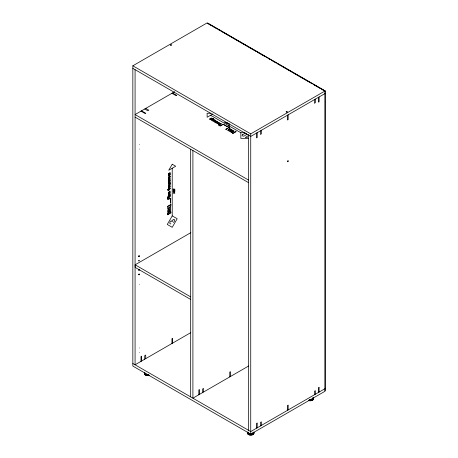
<?xml version="1.0" encoding="UTF-8"?>
<svg xmlns="http://www.w3.org/2000/svg" width="458" height="458" viewBox="0 0 458 458"><rect width="100%" height="100%" fill="white"/><g stroke="black" fill="none" stroke-linecap="round" stroke-linejoin="round"><path stroke-width="0.69" d="M173.971 190.723L174.83 189.824L174.899 190.957L173.176 191.954L173.273 190.774L173.834 190.442L173.971 191.49M172.225 215.873L167.267 224.454L172.225 227.311L177.177 218.735L172.225 215.873L172.225 168.241M228.737 123.357L228.084 124.33L229.733 123.929M173.376 222.491L174.332 221.414L174.653 220.184L174.332 219.428L173.227 219.451L172.002 221.712L171.733 220.922L170.931 220.933L170.067 221.838L169.769 223L170.067 223.802L170.931 223.825M174.899 191.301L173.118 193.242L174.899 193.058M132.843 65.797L207.142 22.9L325.031 90.965L325.031 391.241L250.732 434.138L132.843 366.074L132.843 65.797L250.732 133.856L325.157 90.89L325.157 390.6L324.785 390.811M174.698 91.68L135.076 114.557L248.505 180.046M212.907 113.927L207.125 117.265L207.125 113.258L210.594 113.258M226.344 122.332L225.531 122.807L224.449 122.183M227.855 123.208L227.054 123.666L226.389 123.282L226.315 122.796L227.185 122.818L226.962 122.481M325.031 93.535L250.732 136.432L132.843 68.368M174.899 189.217L173.158 190.219L173.158 188.971M190.614 299.406L135.133 267.38L135.133 264.804L190.86 232.63M190.797 332.617L135.076 364.786L135.076 69.656M248.625 366.005L192.904 398.174L192.904 150.516M325.031 388.665L250.732 431.562L132.843 363.503M210.594 115.261L240.845 132.723L245.087 132.723M248.625 138.442L240.845 138.442L240.845 132.723M247.543 137.383L245.19 137.503L249.083 135.253L248.013 134.635M325.157 90.89L207.76 23.112L207.394 23.329L211.716 25.825M212.953 26.541L217.275 29.037M218.512 29.747L219.748 30.463M220.985 31.178L222.84 32.249M224.071 32.959L228.399 35.455M229.635 36.171L256.199 51.508M257.436 52.223L264.85 56.506M266.087 57.216L267.323 57.931M268.56 58.641L270.415 59.712M271.651 60.427L272.882 61.143M274.119 61.853L275.974 62.923M277.21 63.639L281.533 66.135M282.769 66.851L309.339 82.188M310.576 82.898L311.806 83.614M313.661 84.684L317.989 87.18M319.226 87.896L320.457 88.606M321.693 89.321L323.548 90.392M172.5 92.945L176.714 95.379L176.153 95.699L171.945 93.266M145.724 108.409L148.821 110.195L147.825 110.767L144.734 108.981M141.545 110.819L145.753 113.252L145.197 113.573L140.984 111.139M135.076 117.128L248.505 182.616M135.133 264.804L190.614 296.836M319.117 96.947L319.117 101.813L318.562 102.134L318.562 97.273M319.117 392.082L319.117 387.222L318.562 387.542L318.562 392.403M315.373 99.111L315.373 102.689L314.383 103.262L314.383 99.684M315.373 394.241L315.373 390.668L314.383 391.241L314.383 394.813M288.162 114.821L288.162 119.687L287.601 120.007L287.601 115.147M288.162 409.956L288.162 405.095L287.601 405.416L287.601 410.276M261.381 130.284L261.381 133.856L260.39 134.429L260.39 130.856M261.381 425.413L261.381 421.841L260.39 422.413L260.39 425.986M257.201 132.694L257.201 137.56L256.646 137.881L256.646 133.02M257.201 427.829L257.201 422.969L256.646 423.289L256.646 428.15M250.732 133.856L250.732 434.138M248.505 135.144L248.505 430.274M230.334 376.568L230.334 371.707L229.773 372.028L229.773 376.888M203.552 392.025L203.552 388.453L202.562 389.025L202.562 392.598M199.373 394.441L199.373 389.581L198.818 389.901L198.818 394.762M190.671 149.228L190.671 396.891M174.286 191.971L174.286 193.121M173.971 188.667L173.971 189.749M172.5 343.179L172.5 338.319L171.945 338.639L171.945 343.5M145.724 358.637L145.724 355.065L144.734 355.637L144.734 359.209M141.545 361.053L141.545 356.192L140.984 356.513L140.984 361.373M312.991 397.796A3.326 1.924 0 0 1 312.654 400.097A3.326 1.924 0 0 1 308.726 400.55M313.014 398.174A3.154 1.821 0 0 1 312.276 400.321A3.154 1.821 0 0 1 308.492 400.504M313.415 397.819A3.326 1.924 0 0 1 312.39 399.679A3.326 1.924 0 0 1 309.07 400.063M312.562 397.933A2.45 1.414 0 0 1 311.806 399.302A2.45 1.414 0 0 1 309.362 399.582M146.4 374.925A2.45 1.414 0 0 1 146.176 374.833M146.4 374.993A2.45 1.414 0 0 1 146.176 374.902M149.474 375.279A3.326 1.924 0 0 1 145.776 375.222A3.326 1.924 0 0 1 144.459 373.224M149.382 375.337A3.154 1.821 0 0 1 144.573 374.003M148.804 374.896A3.326 1.924 0 0 1 145.484 374.512A3.326 1.924 0 0 1 144.459 372.652M148.249 374.461A2.45 1.414 0 0 1 145.255 373.081M252.261 434.384A2.45 1.414 0 0 1 252.037 434.476M249.427 434.476A2.45 1.414 0 0 1 249.204 434.384M253.978 432.707A3.326 1.924 0 0 1 250.549 435.054A3.326 1.924 0 0 1 247.589 432.501M253.864 433.486A3.154 1.821 0 0 1 250.732 435.1A3.154 1.821 0 0 1 247.601 433.486M253.978 432.134A3.326 1.924 0 0 1 250.549 434.482A3.326 1.924 0 0 1 247.589 431.928M253.045 432.094A2.45 1.414 0 0 1 250.732 433.978A2.45 1.414 0 0 1 248.419 432.094M168.573 180.755L168.567 181.357L169.088 181.059L169.031 180.343L168.573 180.755M168.573 194.879L168.567 195.48L169.088 195.177L169.031 194.461L168.573 194.879M169.346 180.252L169.334 180.91L169.958 180.555L169.889 179.771L169.346 180.252M169.346 194.375L169.334 195.034L169.958 194.673L169.889 193.889L169.346 194.375M170.221 198.635L167.674 199.596L167.674 197.85L170.216 196.379L170.216 196.768L167.971 198.068L167.971 199.053L169.672 198.245L170.221 198.635M168.321 180.704L168.309 181.872L170.216 180.773L170.061 179.359L168.744 180.005L168.321 180.704M168.321 194.822L168.309 195.99L170.216 194.89L170.061 193.482L168.744 194.123L168.321 194.822M168.561 174.154L168.349 175.156L168.607 173.49L170.216 172.506L169.907 174.384L169.105 174.498L168.962 173.599L168.561 174.154M168.561 192.824L168.349 193.826L168.607 192.16L170.216 191.175L169.907 193.053L169.105 193.167L168.962 192.268L168.561 192.824M139.535 76.698L139.535 76.698M139.535 81.272L139.535 81.272M139.535 144.51L139.547 144.465M139.535 149.085L139.547 149.045M139.535 212.323L139.535 212.323M139.535 216.897L139.535 216.897M138.74 256.194C139.226 257.27 139.547 254.751 138.74 256.188C139.221 257.276 139.547 254.74 138.74 256.194M138.74 260.774C139.158 261.97 139.684 259.148 138.74 260.774M138.74 269.922C138.917 271.004 139.667 268.783 139.255 269.968C138.316 270.947 139.243 268.68 138.74 269.917M138.74 274.497C139.226 275.573 139.547 273.048 138.74 274.491C139.221 275.579 139.547 273.042 138.74 274.497M139.535 280.136L139.535 280.136M139.535 284.71L139.547 284.67M139.535 347.948L139.547 347.908M139.535 352.523L139.547 352.483M168.429 189.148L168.59 190.064C167.657 190.207 167.525 188.095 167.68 190.27L168.424 190.488L169.609 189.801L170.204 188.181L169.277 188.101L168.429 189.148M169.992 188.662L168.836 189.927L168.83 188.891L169.804 188.33L169.992 188.662M169.975 173.593L169.414 174.24L169.22 173.45L169.746 173.141L169.975 173.593M169.975 192.268L169.414 192.91L169.22 192.12L169.746 191.81L169.975 192.268M211.178 119.177L210.651 119.452L209.947 119.109L210.588 118.742L211.178 119.177M168.521 182.399L168.521 183.83L169.998 182.982L170.267 182.101L170.01 181.54L168.521 182.399M168.521 186.606L168.521 188.032L169.998 187.19L170.267 186.309L170.01 185.748L168.521 186.606M168.71 182.559L168.71 183.452L169.992 182.261L169.809 181.923L168.71 182.559M168.71 186.761L168.71 187.654L169.992 186.469L169.809 186.131L168.71 186.761M172.225 164.239L168.756 170.244L175.689 166.237L172.225 164.239M170.216 183.206C170.01 185.73 168.126 183.675 168.395 184.906L169.139 185.227L168.309 186.08L170.216 184.975L170.216 184.603L169.334 185.112L170.216 183.206M242.74 134.543L242.042 135.345L242.442 135.912L243.427 136.146L244.812 135.74L246.736 134.268L246.324 133.662L245.236 133.404L242.74 134.543M217.945 122.921L217.436 123.488L218.672 124.204L220.161 123.351L218.924 122.629L217.945 122.921M211.596 119.303L210.674 119.698L209.369 119.074L211.275 117.969L211.596 118.158L210.84 118.593L212.856 118.885L211.453 118.983L211.596 119.303M219.731 123.322L218.632 123.958L217.865 123.511L218.964 122.876L219.731 123.322M213.434 118.685L211.252 120.162L211.573 120.351L213.205 119.406L214.058 119.899L212.426 120.838L212.747 121.026L214.659 119.922L213.273 119.126L213.731 118.862L213.434 118.685M215.123 120.191L213.216 121.296L215.804 121.17L214.401 121.983L214.722 122.166L216.628 121.061L214.018 121.198L215.437 120.374L215.123 120.191M217.092 121.33L215.186 122.435L216.439 123.156C219.216 122.481 218.901 121.599 216.434 122.841L215.775 122.463L217.413 121.513L217.092 121.33M220.962 123.563L218.414 125.034L220.264 126.099L222.806 124.628L222.468 124.433L220.224 125.727L219.056 125.051L221.3 123.757L220.962 123.563M223.55 124.467L227.426 126.706L223.55 124.467M228.931 127.393L225.605 129.311L226.492 129.826L226.143 129.345L228.983 127.708L229.819 127.902L228.931 127.393M229.601 128.549L229.338 128.698L229.79 128.961L227.5 130.284L228.645 130.536L228.416 130.135L230.116 129.15L230.838 129.265L229.601 128.549M231.485 129.637L228.937 131.108L229.281 131.303L231.525 130.003L232.412 130.513L230.162 131.812L230.5 132.007L232.75 130.707L233.637 131.223L231.387 132.517L231.725 132.717L234.267 131.246L231.485 129.637M232.28 132.883L232.922 133.541L236.248 131.618L235.36 131.102L235.71 131.583L232.87 133.226L232.28 132.883M170.216 174.635L168.309 175.74L168.309 176.112L169.082 175.666L169.082 176.662L168.309 177.481L170.216 176.376L170.216 176.004L169.357 176.502L169.357 175.506L170.216 174.635M170.216 176.914L168.309 178.013L168.309 178.362L169.706 178.58L168.309 179.754L170.216 178.654L170.216 178.317L168.796 178.099L170.216 176.914M167.989 196.694L167.657 197.312L167.989 196.694M170.216 195.434L168.309 196.539L168.309 196.906L170.216 195.806L170.216 195.434M170.731 198.491L170.508 203.094L170.731 198.491M170.886 204.434L167.559 206.352L167.559 207.377L167.8 206.558L170.639 204.921L170.886 205.459L170.886 204.434M170.216 206.363L169.958 207.033L167.662 208.361L168.017 209.066L168.252 208.401L169.958 207.417L169.958 207.949L170.216 207.795L170.216 206.363M170.216 208.539L167.674 210.01L167.674 210.399L169.924 209.1L169.924 210.125L167.674 211.419L167.674 211.814L169.924 210.514L169.924 211.533L167.674 212.833L167.674 213.222L170.216 211.756L170.216 208.539M167.8 213.64L167.559 214.808L170.886 212.884L170.886 211.859L170.639 212.684L167.8 214.321L167.8 213.64M228.634 126.156A0.613 0.355 0 0 0 229.55 125.853A0.613 0.355 0 0 0 228.634 125.544A0.613 0.355 0 0 0 228.634 126.156M170.8 45.296A0.613 0.355 0 0 0 171.721 44.993A0.613 0.355 0 0 0 170.8 44.684A0.613 0.355 0 0 0 170.8 45.296M286.462 112.073A0.613 0.355 0 0 0 287.378 111.769A0.613 0.355 0 0 0 286.462 111.46A0.613 0.355 0 0 0 286.462 112.073M287.996 161.588A0.613 0.355 -60 0 0 288.191 160.638A0.613 0.355 -60 0 0 287.464 161.285A0.613 0.355 -60 0 0 287.996 161.588"/></g></svg>
